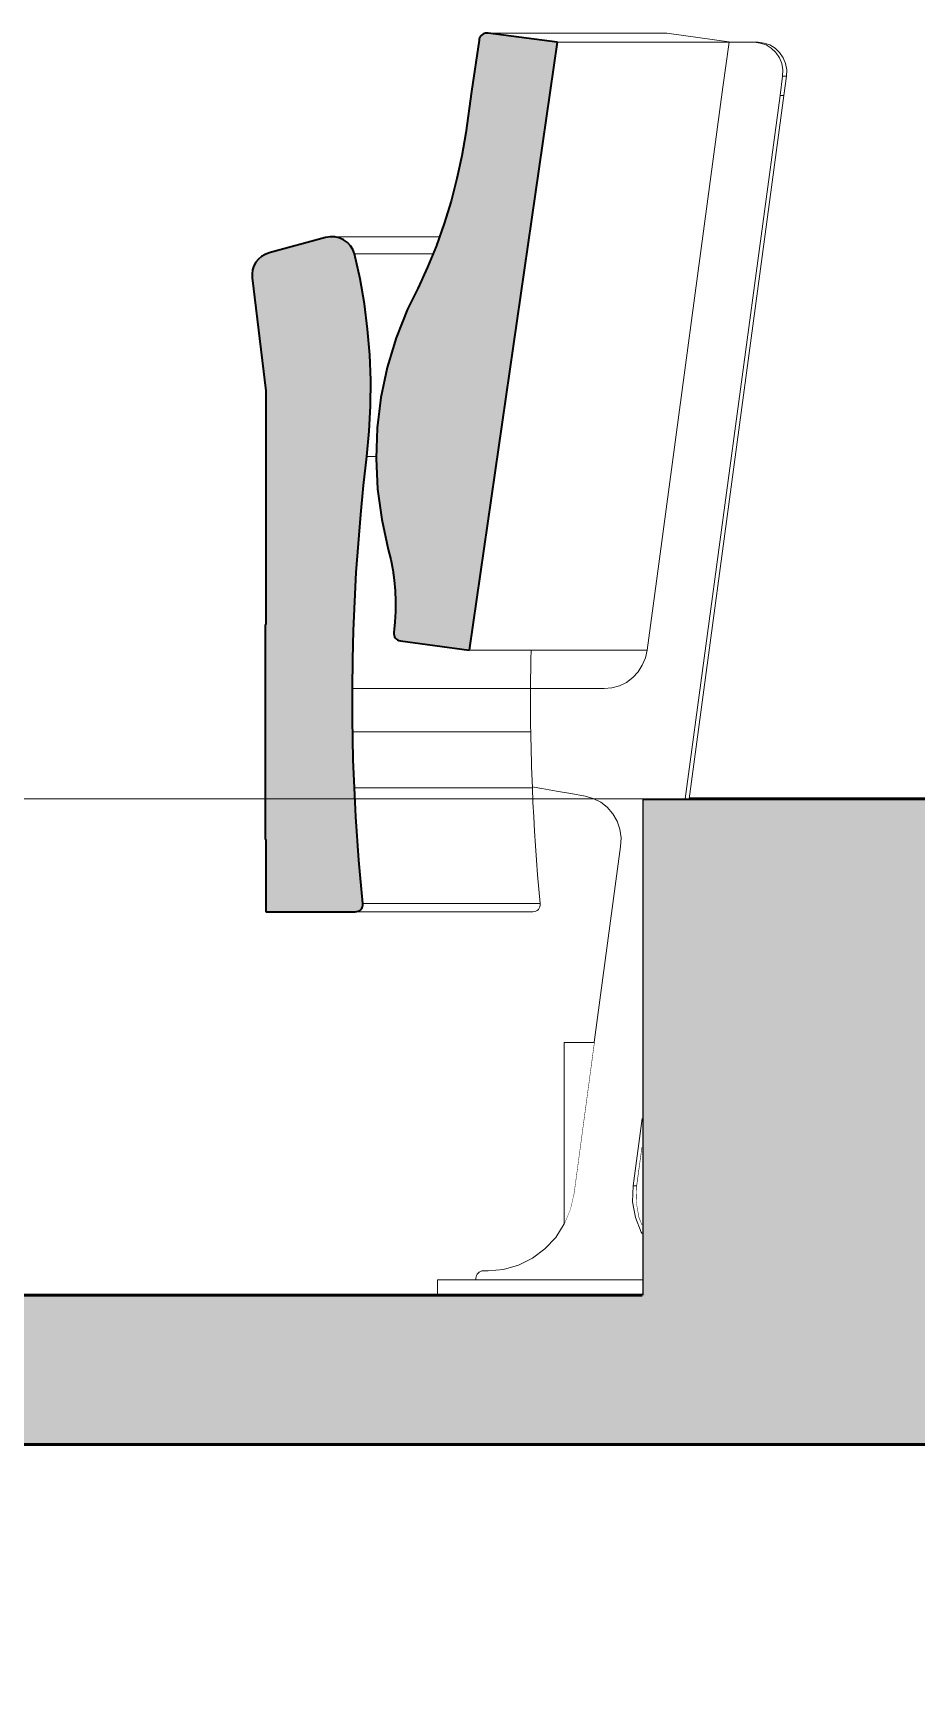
# Model space of a CAD drawing. Header units: millimetres. Extents: x -46169 to 247764, y -86316 to 18123.
# Drawn here: x 239576 to 240168, y -79568 to -78464 of the extents above; entities that cross this region are included whole.
import ezdxf

# ---------------------------------------------------------------- set-up
doc = ezdxf.new("R2010")
doc.units = ezdxf.units.MM
doc.header["$MEASUREMENT"] = 0
doc.linetypes.add('Wipeout_Contour', pattern=[1000, 0, -1000])
for name, color, linetype, lineweight in [('0_Pen_No__85', 8, 'Continuous', 20), ('New_A-20-M_Floor_Slab_Pen_No__89', 8, 'Continuous', 20), ('New_A-35-M_FFE_Fixed_Pen_No__1', 7, 'Continuous', 13)]:
    doc.layers.add(name, color=color, linetype=linetype, lineweight=lineweight)
for name, color, linetype in [('New_A-20-M_Floor_Slab', 7, 'Continuous'), ('New_A-20-M_Roof', 7, 'Continuous'), ('New_A-25-M_Wall_Int', 7, 'Continuous'), ('New_A-35-M_FFE_Fixed', 7, 'Continuous')]:
    doc.layers.add(name, color=color, linetype=linetype)
for name, color, linetype, lineweight, true_color in [('New_A-20-M_Floor_Slab_Pen_No__107', 7, 'Continuous', 15, 0xa6a6a6), ('New_A-20-M_Floor_Slab_Pen_No__27', 7, 'Continuous', 50, 0x2a2a2a), ('New_A-20-M_Floor_Slab_Pen_No__29', 7, 'Continuous', 50, 0x2a2a2a), ('New_A-20-M_Floor_Slab_Pen_No__81', 7, 'Continuous', 20, 0x6a6a6a), ('New_A-35-M_FFE_Fixed_Pen_No__104', 7, 'Continuous', 15, 0xa6a6a6), ('New_A-35-M_FFE_Fixed_Pen_No__44', 7, 'Continuous', 35, 0x444444)]:
    doc.layers.add(name, color=color, linetype=linetype, lineweight=lineweight, true_color=true_color)

# ---------------------------------------------------------------- blocks, each defined once
blk = doc.blocks.new('Section Elem_36_5', base_point=(221877.1, -83027.5))
at = {"color": 254, "linetype": 'Wipeout_Contour', "lineweight": 0, "ltscale": 3031143.623180856}
blk.add_wipeout([(239909.4, -78884.2), (239909.2, -78903.7), (239958.7, -78903.7), (239963.8, -78903.2), (239968.8, -78901.8), (239973.5, -78899.5), (239977.7, -78896.3), (239981.3, -78892.5), (239984.1, -78888), (239986.2, -78883.1), (239987.4, -78877.9), (239909.6, -78877.9)], dxfattribs=at).dxf.layer = 'New_A-25-M_Wall_Int'
blk = doc.blocks.new('Section Elem_80_5', base_point=(221877.1, -83027.5))
at = {"layer": 'New_A-20-M_Floor_Slab_Pen_No__27', "linetype": 'Continuous'}
for p, q in [((239984.1, -78977.5), (239984.1, -79310)), ((240191.1, -78977.5), (239984.1, -78977.5))]:
    blk.add_line(p, q, dxfattribs=at)
at = {"color": 254, "linetype": 'Wipeout_Contour', "lineweight": 0, "ltscale": 1011764.657134837}
blk.add_wipeout([(240190.9, -79277.5), (240190.9, -79310), (240191.1, -79310), (240191.1, -79277.5)], dxfattribs=at).dxf.layer = 'New_A-20-M_Floor_Slab'
at = {"layer": 'New_A-20-M_Floor_Slab_Pen_No__107', "linetype": 'Continuous', "lineweight": 0, "true_color": 0xd2d2d2}
blk.add_hatch(color=254, dxfattribs=at).paths.add_polyline_path([(240191.1, -78977.5), (239984.1, -78977.5), (239984.1, -79310), (240190.9, -79310), (240190.9, -79277.5), (240191.1, -79277.5)])
at = {"layer": 'New_A-20-M_Floor_Slab_Pen_No__27', "linetype": 'Continuous'}
for p, q in [((240190.9, -79277.5), (240190.9, -79310)), ((240191.1, -79277.5), (240190.9, -79277.5))]:
    blk.add_line(p, q, dxfattribs=at)
at = {"layer": 'New_A-20-M_Floor_Slab_Pen_No__27', "linetype": 'Continuous', "flags": 128}
blk.add_lwpolyline([(240191.1, -78977.5), (240191.1, -79002.5), (240191.1, -79277.5)], dxfattribs=at)
blk = doc.blocks.new('Section Elem_81_5', base_point=(221877.1, -83027.5))
at = {"color": 254, "linetype": 'Wipeout_Contour', "lineweight": 0, "ltscale": 997328.976935}
blk.add_wipeout([(240784, -79427.5), (230618.3, -82957.6), (230624.5, -82975.3), (240841.3, -79427.5)], dxfattribs=at).dxf.layer = 'New_A-20-M_Roof'
blk = doc.blocks.new('Section Elem_88_5', base_point=(221877.1, -83027.5))
at = {"layer": 'New_A-35-M_FFE_Fixed_Pen_No__104', "linetype": 'Continuous'}
blk.add_hatch(color=256, dxfattribs=at).paths.add_polyline_path([(239731.4, -78860.7), (239731.4, -79004.7), (239736.6, -79004.7), (239736.6, -78860.7)])
at = {"layer": 'New_A-35-M_FFE_Fixed_Pen_No__44', "linetype": 'Continuous'}
for p, q in [((239731.4, -78860.7), (239731.4, -79004.7)), ((239731.9, -78860.7), (239731.4, -78860.7)), ((239731.9, -79004.7), (239731.4, -79004.7)), ((239731.9, -79004.7), (239731.9, -79053.2))]:
    blk.add_line(p, q, dxfattribs=at)
at = {"color": 254, "linetype": 'Wipeout_Contour', "lineweight": 0, "ltscale": 1009866.647632057}
blk.add_wipeout([(239880.9, -78464.5), (239927.1, -78470.7), (240043.6, -78470.7), (240000.5, -78464.5)], dxfattribs=at).dxf.layer = 'New_A-35-M_FFE_Fixed'
at = {"color": 254, "linetype": 'Wipeout_Contour', "lineweight": 0, "ltscale": 1010248.721546951}
blk.add_wipeout([(240065.8, -78471.2), (240061.7, -78470.7), (240059.1, -78470.7), (240063.2, -78471.2)], dxfattribs=at).dxf.layer = 'New_A-35-M_FFE_Fixed'
at = {"color": 254, "linetype": 'Wipeout_Contour', "lineweight": 0, "ltscale": 1010346.381129717}
blk.add_wipeout([(240079.1, -78506.4), (240080.8, -78493.5), (240078.2, -78493.5), (240076.5, -78506.4)], dxfattribs=at).dxf.layer = 'New_A-35-M_FFE_Fixed'
at = {"color": 254, "linetype": 'Wipeout_Contour', "lineweight": 0, "ltscale": 1261898.686451453}
blk.add_wipeout([(239791.2, -78612.5), (239795, -78629.2), (239836.7, -78629.2), (239840.3, -78621.4), (239843.9, -78612.5)], dxfattribs=at).dxf.layer = 'New_A-35-M_FFE_Fixed'
at = {"color": 254, "linetype": 'Wipeout_Contour', "lineweight": 0, "ltscale": 1261944.525556036}
blk.add_wipeout([(239801.6, -78680), (239802.2, -78697.1), (239811.4, -78697.1), (239813.2, -78688.5), (239815.7, -78680)], dxfattribs=at).dxf.layer = 'New_A-35-M_FFE_Fixed'
at = {"color": 254, "linetype": 'Wipeout_Contour', "lineweight": 0, "ltscale": 1262022.006710183}
blk.add_wipeout([(239797.4, -78767.7), (239806.6, -78767.7), (239805.8, -78749.5), (239805.8, -78748.3), (239799.6, -78748.3)], dxfattribs=at).dxf.layer = 'New_A-35-M_FFE_Fixed'
at = {"color": 254, "linetype": 'Wipeout_Contour', "lineweight": 0, "ltscale": 1767002.039103694}
blk.add_wipeout([(239792.5, -78825.9), (239817.1, -78825.9), (239816.9, -78824.1), (239815.6, -78817.2), (239813.9, -78810.4), (239813.1, -78806.4), (239793.9, -78806.4)], dxfattribs=at).dxf.layer = 'New_A-35-M_FFE_Fixed'
at = {"color": 254, "linetype": 'Wipeout_Contour', "lineweight": 0, "ltscale": 1010004.174929654}
blk.add_wipeout([(239789.9, -78921.8), (239790, -78925.5), (239909.3, -78925.5), (239909.3, -78921.8)], dxfattribs=at).dxf.layer = 'New_A-35-M_FFE_Fixed'
at = {"color": 254, "linetype": 'Wipeout_Contour', "lineweight": 0, "ltscale": 1010019.028587934}
blk.add_wipeout([(239790.1, -78932.7), (239790.1, -78937.4), (239909.5, -78937.4), (239909.4, -78932.7)], dxfattribs=at).dxf.layer = 'New_A-35-M_FFE_Fixed'
at = {"color": 254, "linetype": 'Wipeout_Contour', "lineweight": 0, "ltscale": 1010073.869511322}
blk.add_wipeout([(239910.5, -78970.1), (239791.2, -78970.1), (239791.7, -78979.8), (239910.9, -78979.8)], dxfattribs=at).dxf.layer = 'New_A-35-M_FFE_Fixed'
at = {"color": 254, "linetype": 'Wipeout_Contour', "lineweight": 0, "ltscale": 1010177.104044936}
blk.add_wipeout([(239914.9, -79038), (239795.9, -79038), (239796.9, -79047.7), (239915.8, -79047.7)], dxfattribs=at).dxf.layer = 'New_A-35-M_FFE_Fixed'
at = {"color": 254, "linetype": 'Wipeout_Contour', "lineweight": 0, "ltscale": 1010875.408275239}
blk.add_wipeout([(239978, -79236.8), (239980.6, -79236.8), (239984.1, -79210.8), (239984.1, -79191.6)], dxfattribs=at).dxf.layer = 'New_A-35-M_FFE_Fixed'
at = {"color": 254, "linetype": 'Wipeout_Contour', "lineweight": 0, "ltscale": 758208.609779}
blk.add_wipeout([(239983.5, -79267.8), (239984.1, -79268.7), (239984.1, -79267.8)], dxfattribs=at).dxf.layer = 'New_A-35-M_FFE_Fixed'
at = {"color": 254, "linetype": 'Wipeout_Contour', "lineweight": 0, "ltscale": 1010731.98308497}
blk.add_wipeout([(239984.1, -79299.7), (239847, -79299.7), (239847, -79309.7), (239984.1, -79309.7)], dxfattribs=at).dxf.layer = 'New_A-35-M_FFE_Fixed'
at = {"layer": 'New_A-35-M_FFE_Fixed_Pen_No__1', "linetype": 'Continuous'}
for p, q in [((239999.5, -78464.5), (239879.9, -78464.5)), ((240000.5, -78464.5), (239880.9, -78464.5)), ((240000.5, -78464.5), (239999.5, -78464.5)), ((239847, -79309.7), (239847, -79299.7)), ((239984.1, -79309.7), (239847, -79309.7))]:
    blk.add_line(p, q, dxfattribs=at)
at = {"color": 254, "linetype": 'Wipeout_Contour', "lineweight": 0, "ltscale": 1010339.289354251}
blk.add_wipeout([(240080.8, -78493.5), (240080.9, -78489.2), (240078.3, -78489.2), (240078.2, -78493.5)], dxfattribs=at).dxf.layer = 'New_A-35-M_FFE_Fixed'
at = {"color": 254, "linetype": 'Wipeout_Contour', "lineweight": 0, "ltscale": 1009492.340806177}
blk.add_wipeout([(239790.2, -78609.6), (239791.2, -78612.5), (239843.9, -78612.5), (239845.1, -78609.6)], dxfattribs=at).dxf.layer = 'New_A-35-M_FFE_Fixed'
at = {"color": 254, "linetype": 'Wipeout_Contour', "lineweight": 0, "ltscale": 1261930.021475787}
blk.add_wipeout([(239800.1, -78663), (239801.6, -78680), (239815.7, -78680), (239819.1, -78668.8), (239821.4, -78663)], dxfattribs=at).dxf.layer = 'New_A-35-M_FFE_Fixed'
at = {"color": 254, "linetype": 'Wipeout_Contour', "lineweight": 0, "ltscale": 1261961.776574621}
blk.add_wipeout([(239802.1, -78714.2), (239808.3, -78714.2), (239809, -78708.6), (239811.4, -78697.1), (239802.2, -78697.1)], dxfattribs=at).dxf.layer = 'New_A-35-M_FFE_Fixed'
at = {"color": 254, "linetype": 'Wipeout_Contour', "lineweight": 0, "ltscale": 1262088.95078753}
blk.add_wipeout([(239795.5, -78787), (239793.9, -78806.4), (239813.1, -78806.4), (239809.5, -78790.3), (239809, -78787)], dxfattribs=at).dxf.layer = 'New_A-35-M_FFE_Fixed'
at = {"color": 254, "linetype": 'Wipeout_Contour', "lineweight": 0, "ltscale": 1767057.157639204}
blk.add_wipeout([(239791.4, -78845.3), (239818.8, -78845.3), (239818.8, -78845.1), (239818.5, -78838.1), (239817.9, -78831.1), (239817.1, -78825.9), (239792.5, -78825.9)], dxfattribs=at).dxf.layer = 'New_A-35-M_FFE_Fixed'
at = {"color": 254, "linetype": 'Wipeout_Contour', "lineweight": 0, "ltscale": 1009999.527566033}
blk.add_wipeout([(239789.9, -78918.2), (239789.9, -78921.8), (239909.3, -78921.8), (239909.2, -78918.2)], dxfattribs=at).dxf.layer = 'New_A-35-M_FFE_Fixed'
at = {"color": 254, "linetype": 'Wipeout_Contour', "lineweight": 0, "ltscale": 1010063.646797079}
blk.add_wipeout([(239791, -78965.5), (239791.2, -78970.1), (239910.5, -78970.1), (239910.3, -78965.5)], dxfattribs=at).dxf.layer = 'New_A-35-M_FFE_Fixed'
at = {"color": 254, "linetype": 'Wipeout_Contour', "lineweight": 0, "ltscale": 1010161.603750385}
blk.add_wipeout([(239795, -79028.4), (239795.9, -79038), (239914.9, -79038), (239914, -79028.4)], dxfattribs=at).dxf.layer = 'New_A-35-M_FFE_Fixed'
at = {"color": 254, "linetype": 'Wipeout_Contour', "lineweight": 0, "ltscale": 1010181.434924871}
blk.add_wipeout([(239794.8, -79052.3), (239793.8, -79052.8), (239912.9, -79052.8), (239913.8, -79052.3)], dxfattribs=at).dxf.layer = 'New_A-35-M_FFE_Fixed'
at = {"color": 254, "linetype": 'Wipeout_Contour', "lineweight": 0, "ltscale": 1263667.157163379}
blk.add_wipeout([(239979.5, -79258), (239983.5, -79267.8), (239984.1, -79267.8), (239984.1, -79262.9), (239982.1, -79258)], dxfattribs=at).dxf.layer = 'New_A-35-M_FFE_Fixed'
at = {"color": 254, "linetype": 'Wipeout_Contour', "lineweight": 0, "ltscale": 1010332.86544222}
blk.add_wipeout([(240080.9, -78489.2), (240080.2, -78485), (240077.6, -78485), (240078.3, -78489.2)], dxfattribs=at).dxf.layer = 'New_A-35-M_FFE_Fixed'
at = {"color": 254, "linetype": 'Wipeout_Contour', "lineweight": 0, "ltscale": 1009478.240380438}
blk.add_wipeout([(239847.6, -78603), (239784, -78603), (239786.5, -78604.8), (239846.9, -78604.8)], dxfattribs=at).dxf.layer = 'New_A-35-M_FFE_Fixed'
at = {"color": 254, "linetype": 'Wipeout_Contour', "lineweight": 0, "ltscale": 1261918.541487178}
blk.add_wipeout([(239828.5, -78646), (239797.9, -78646), (239800.1, -78663), (239821.4, -78663), (239826.7, -78649.6)], dxfattribs=at).dxf.layer = 'New_A-35-M_FFE_Fixed'
at = {"color": 254, "linetype": 'Wipeout_Contour', "lineweight": 0, "ltscale": 1261981.292484661}
blk.add_wipeout([(239802.1, -78714.2), (239801.2, -78731.3), (239806.4, -78731.3), (239806.5, -78729), (239808.3, -78714.2)], dxfattribs=at).dxf.layer = 'New_A-35-M_FFE_Fixed'
at = {"color": 254, "linetype": 'Wipeout_Contour', "lineweight": 0, "ltscale": 1262052.958046358}
blk.add_wipeout([(239797.4, -78767.7), (239795.5, -78787), (239809, -78787), (239806.8, -78770), (239806.6, -78767.7)], dxfattribs=at).dxf.layer = 'New_A-35-M_FFE_Fixed'
at = {"color": 254, "linetype": 'Wipeout_Contour', "lineweight": 0, "ltscale": 1514647.319857174}
blk.add_wipeout([(239791.4, -78845.3), (239790.6, -78864.8), (239817.8, -78864.8), (239818.4, -78859.1), (239818.8, -78852.1), (239818.8, -78845.3)], dxfattribs=at).dxf.layer = 'New_A-35-M_FFE_Fixed'
at = {"color": 254, "linetype": 'Wipeout_Contour', "lineweight": 0, "ltscale": 1009990.340243848}
blk.add_wipeout([(239909.2, -78911), (239789.9, -78911), (239789.9, -78914.6), (239909.2, -78914.6)], dxfattribs=at).dxf.layer = 'New_A-35-M_FFE_Fixed'
at = {"color": 254, "linetype": 'Wipeout_Contour', "lineweight": 0, "ltscale": 1010008.858050026}
blk.add_wipeout([(239790, -78925.5), (239790, -78929.1), (239909.3, -78929.1), (239909.3, -78925.5)], dxfattribs=at).dxf.layer = 'New_A-35-M_FFE_Fixed'
at = {"color": 254, "linetype": 'Wipeout_Contour', "lineweight": 0, "ltscale": 1010057.095473697}
blk.add_wipeout([(239910.1, -78960.8), (239790.8, -78960.8), (239791, -78965.5), (239910.3, -78965.5)], dxfattribs=at).dxf.layer = 'New_A-35-M_FFE_Fixed'
at = {"color": 254, "linetype": 'Wipeout_Contour', "lineweight": 0, "ltscale": 1010146.353069232}
blk.add_wipeout([(239794.2, -79018.7), (239795, -79028.4), (239914, -79028.4), (239913.3, -79018.7)], dxfattribs=at).dxf.layer = 'New_A-35-M_FFE_Fixed'
at = {"color": 254, "linetype": 'Wipeout_Contour', "lineweight": 0, "ltscale": 1010178.361310015}
blk.add_wipeout([(239792.8, -79053.1), (239911.9, -79053.1), (239912.9, -79052.8), (239793.8, -79052.8)], dxfattribs=at).dxf.layer = 'New_A-35-M_FFE_Fixed'
at = {"color": 254, "linetype": 'Wipeout_Contour', "lineweight": 0, "ltscale": 1010323.377795694}
blk.add_wipeout([(240080.2, -78485), (240078.6, -78481.1), (240076, -78481.1), (240077.6, -78485)], dxfattribs=at).dxf.layer = 'New_A-35-M_FFE_Fixed'
at = {"color": 254, "linetype": 'Wipeout_Contour', "lineweight": 0, "ltscale": 1009472.277447233}
blk.add_wipeout([(239781.1, -78601.8), (239784, -78603), (239847.6, -78603), (239848, -78601.8)], dxfattribs=at).dxf.layer = 'New_A-35-M_FFE_Fixed'
at = {"color": 254, "linetype": 'Wipeout_Contour', "lineweight": 0, "ltscale": 1261909.58337502}
blk.add_wipeout([(239836.7, -78629.2), (239795, -78629.2), (239797.9, -78646), (239828.5, -78646), (239833.8, -78635.6)], dxfattribs=at).dxf.layer = 'New_A-35-M_FFE_Fixed'
at = {"color": 254, "linetype": 'Wipeout_Contour', "lineweight": 0, "ltscale": 1009598.282907495}
blk.add_wipeout([(239801.2, -78731.3), (239799.6, -78748.3), (239805.8, -78748.3), (239806.4, -78731.3)], dxfattribs=at).dxf.layer = 'New_A-35-M_FFE_Fixed'
at = {"color": 254, "linetype": 'Wipeout_Contour', "lineweight": 0, "ltscale": 3787003.390627131}
blk.add_wipeout([(239790.6, -78864.8), (239790.1, -78884.2), (239909.4, -78884.2), (239909.6, -78877.9), (239868.2, -78877.9), (239822.1, -78871.7), (239821.1, -78871.4), (239820.2, -78871), (239819.4, -78870.5), (239818.7, -78869.8), (239818.2, -78868.9), (239817.8, -78868), (239817.6, -78867.1), (239817.7, -78866.1), (239817.8, -78864.8)], dxfattribs=at).dxf.layer = 'New_A-35-M_FFE_Fixed'
at = {"color": 254, "linetype": 'Wipeout_Contour', "lineweight": 0, "ltscale": 1010013.576899732}
blk.add_wipeout([(239790, -78929.1), (239790.1, -78932.7), (239909.4, -78932.7), (239909.3, -78929.1)], dxfattribs=at).dxf.layer = 'New_A-35-M_FFE_Fixed'
at = {"color": 254, "linetype": 'Wipeout_Contour', "lineweight": 0, "ltscale": 1010050.603127088}
blk.add_wipeout([(239790.7, -78956.1), (239790.8, -78960.8), (239910.1, -78960.8), (239909.9, -78956.1)], dxfattribs=at).dxf.layer = 'New_A-35-M_FFE_Fixed'
at = {"color": 254, "linetype": 'Wipeout_Contour', "lineweight": 0, "ltscale": 1010131.352741357}
blk.add_wipeout([(239912.6, -79009), (239793.5, -79009), (239794.2, -79018.7), (239913.3, -79018.7)], dxfattribs=at).dxf.layer = 'New_A-35-M_FFE_Fixed'
at = {"color": 254, "linetype": 'Wipeout_Contour', "lineweight": 0, "ltscale": 1010174.778268017}
blk.add_wipeout([(239792.8, -79053.1), (239791.7, -79053.2), (239910.9, -79053.2), (239911.9, -79053.1)], dxfattribs=at).dxf.layer = 'New_A-35-M_FFE_Fixed'
at = {"layer": 'New_A-35-M_FFE_Fixed_Pen_No__1', "linetype": 'Continuous'}
blk.add_line((239799.6, -78748.3), (239805.8, -78748.3), dxfattribs=at)
at = {"color": 254, "linetype": 'Wipeout_Contour', "lineweight": 0, "ltscale": 1515313.873034727}
blk.add_wipeout([(239927.1, -78470.7), (239868.2, -78877.9), (239987.4, -78877.9), (239994.5, -78824.7), (239994.5, -78824.7), (240042.3, -78470.7)], dxfattribs=at).dxf.layer = 'New_A-35-M_FFE_Fixed'
at = {"color": 254, "linetype": 'Wipeout_Contour', "lineweight": 0, "ltscale": 1010311.257914544}
blk.add_wipeout([(240078.6, -78481.1), (240076.2, -78477.6), (240073.6, -78477.6), (240076, -78481.1)], dxfattribs=at).dxf.layer = 'New_A-35-M_FFE_Fixed'
at = {"color": 254, "linetype": 'Wipeout_Contour', "lineweight": 0, "ltscale": 1009460.060075188}
blk.add_wipeout([(239848.3, -78601), (239775, -78601), (239778.1, -78601.1), (239848.2, -78601.1)], dxfattribs=at).dxf.layer = 'New_A-35-M_FFE_Fixed'
at = {"color": 254, "linetype": 'Wipeout_Contour', "lineweight": 0, "ltscale": 1009488.542225312}
blk.add_wipeout([(239846.1, -78607), (239788.6, -78607), (239790.2, -78609.6), (239845.1, -78609.6)], dxfattribs=at).dxf.layer = 'New_A-35-M_FFE_Fixed'
at = {"color": 254, "linetype": 'Wipeout_Contour', "lineweight": 0, "ltscale": 1009967.312428861}
blk.add_wipeout([(239789.9, -78903.7), (239909.2, -78903.7), (239909.4, -78884.2), (239790.1, -78884.2)], dxfattribs=at).dxf.layer = 'New_A-35-M_FFE_Fixed'
at = {"color": 254, "linetype": 'Wipeout_Contour', "lineweight": 0, "ltscale": 1010044.169829836}
blk.add_wipeout([(239790.5, -78951.4), (239790.7, -78956.1), (239909.9, -78956.1), (239909.8, -78951.4)], dxfattribs=at).dxf.layer = 'New_A-35-M_FFE_Fixed'
at = {"color": 254, "linetype": 'Wipeout_Contour', "lineweight": 0, "ltscale": 1010116.603509169}
blk.add_wipeout([(239912, -78999.3), (239792.8, -78999.3), (239793.5, -79009), (239912.6, -79009)], dxfattribs=at).dxf.layer = 'New_A-35-M_FFE_Fixed'
at = {"color": 254, "linetype": 'Wipeout_Contour', "lineweight": 0, "ltscale": 1010186.412958639}
blk.add_wipeout([(239796.9, -79048.8), (239796.7, -79049.8), (239915.5, -79049.8), (239915.7, -79048.8)], dxfattribs=at).dxf.layer = 'New_A-35-M_FFE_Fixed'
at = {"color": 254, "linetype": 'Wipeout_Contour', "lineweight": 0, "ltscale": 1010297.057028999}
blk.add_wipeout([(240076.2, -78477.6), (240073.2, -78474.7), (240070.6, -78474.7), (240073.6, -78477.6)], dxfattribs=at).dxf.layer = 'New_A-35-M_FFE_Fixed'
at = {"color": 254, "linetype": 'Wipeout_Contour', "lineweight": 0, "ltscale": 1010524.041227188}
blk.add_wipeout([(240076.5, -78506.4), (240012.9, -78977.5), (240015.5, -78977.5), (240079.1, -78506.4)], dxfattribs=at).dxf.layer = 'New_A-35-M_FFE_Fixed'
at = {"color": 254, "linetype": 'Wipeout_Contour', "lineweight": 0, "ltscale": 1261882.393291884}
blk.add_wipeout([(239846.9, -78604.8), (239786.5, -78604.8), (239788.6, -78607), (239846.1, -78607), (239846.2, -78606.8)], dxfattribs=at).dxf.layer = 'New_A-35-M_FFE_Fixed'
at = {"color": 254, "linetype": 'Wipeout_Contour', "lineweight": 0, "ltscale": 1009981.296319545}
blk.add_wipeout([(239789.9, -78903.7), (239789.9, -78907.3), (239909.2, -78907.3), (239909.2, -78903.7)], dxfattribs=at).dxf.layer = 'New_A-35-M_FFE_Fixed'
at = {"color": 254, "linetype": 'Wipeout_Contour', "lineweight": 0, "ltscale": 1010037.795654935}
blk.add_wipeout([(239790.4, -78946.8), (239790.5, -78951.4), (239909.8, -78951.4), (239909.7, -78946.8)], dxfattribs=at).dxf.layer = 'New_A-35-M_FFE_Fixed'
at = {"color": 254, "linetype": 'Wipeout_Contour', "lineweight": 0, "ltscale": 1010102.10609076}
blk.add_wipeout([(239792.2, -78989.6), (239792.8, -78999.3), (239912, -78999.3), (239911.4, -78989.6)], dxfattribs=at).dxf.layer = 'New_A-35-M_FFE_Fixed'
at = {"color": 254, "linetype": 'Wipeout_Contour', "lineweight": 0, "ltscale": 1010186.4099914}
blk.add_wipeout([(239796.7, -79049.8), (239796.2, -79050.7), (239915.1, -79050.7), (239915.5, -79049.8)], dxfattribs=at).dxf.layer = 'New_A-35-M_FFE_Fixed'
at = {"layer": 'New_A-35-M_FFE_Fixed_Pen_No__1', "linetype": 'Continuous'}
blk.add_line((239791.2, -78612.5), (239843.9, -78612.5), dxfattribs=at)
at = {"color": 254, "linetype": 'Wipeout_Contour', "lineweight": 0, "ltscale": 1010281.421041063}
blk.add_wipeout([(240073.2, -78474.7), (240069.7, -78472.5), (240067.1, -78472.5), (240070.6, -78474.7)], dxfattribs=at).dxf.layer = 'New_A-35-M_FFE_Fixed'
at = {"color": 254, "linetype": 'Wipeout_Contour', "lineweight": 0, "ltscale": 1009466.13469522}
blk.add_wipeout([(239848.2, -78601.1), (239778.1, -78601.1), (239781.1, -78601.8), (239848, -78601.8)], dxfattribs=at).dxf.layer = 'New_A-35-M_FFE_Fixed'
at = {"color": 254, "linetype": 'Wipeout_Contour', "lineweight": 0, "ltscale": 1009985.80034352}
blk.add_wipeout([(239789.9, -78911), (239909.2, -78911), (239909.2, -78907.3), (239789.9, -78907.3)], dxfattribs=at).dxf.layer = 'New_A-35-M_FFE_Fixed'
at = {"color": 254, "linetype": 'Wipeout_Contour', "lineweight": 0, "ltscale": 1010031.480676442}
blk.add_wipeout([(239909.6, -78942.1), (239790.2, -78942.1), (239790.4, -78946.8), (239909.7, -78946.8)], dxfattribs=at).dxf.layer = 'New_A-35-M_FFE_Fixed'
at = {"color": 254, "linetype": 'Wipeout_Contour', "lineweight": 0, "ltscale": 1010087.86120537}
blk.add_wipeout([(239910.9, -78979.8), (239791.7, -78979.8), (239792.2, -78989.6), (239911.4, -78989.6)], dxfattribs=at).dxf.layer = 'New_A-35-M_FFE_Fixed'
at = {"color": 254, "linetype": 'Wipeout_Contour', "lineweight": 0, "ltscale": 1010183.865793933}
blk.add_wipeout([(239794.8, -79052.3), (239913.8, -79052.3), (239914.5, -79051.6), (239795.6, -79051.6)], dxfattribs=at).dxf.layer = 'New_A-35-M_FFE_Fixed'
at = {"layer": 'New_A-35-M_FFE_Fixed_Pen_No__1', "linetype": 'Continuous'}
blk.add_line((239775, -78601), (239848.3, -78601), dxfattribs=at)
at = {"color": 254, "linetype": 'Wipeout_Contour', "lineweight": 0, "ltscale": 1010265.061157356}
blk.add_wipeout([(240069.7, -78472.5), (240065.8, -78471.2), (240063.2, -78471.2), (240067.1, -78472.5)], dxfattribs=at).dxf.layer = 'New_A-35-M_FFE_Fixed'
at = {"color": 254, "linetype": 'Wipeout_Contour', "lineweight": 0, "ltscale": 1009994.91599362}
blk.add_wipeout([(239909.2, -78914.6), (239789.9, -78914.6), (239789.9, -78918.2), (239909.2, -78918.2)], dxfattribs=at).dxf.layer = 'New_A-35-M_FFE_Fixed'
at = {"color": 254, "linetype": 'Wipeout_Contour', "lineweight": 0, "ltscale": 1010025.224964895}
blk.add_wipeout([(239790.1, -78937.4), (239790.2, -78942.1), (239909.6, -78942.1), (239909.5, -78937.4)], dxfattribs=at).dxf.layer = 'New_A-35-M_FFE_Fixed'
at = {"color": 254, "linetype": 'Wipeout_Contour', "lineweight": 0, "ltscale": 1010185.548479524}
blk.add_wipeout([(239796.2, -79050.7), (239795.6, -79051.6), (239914.5, -79051.6), (239915.1, -79050.7)], dxfattribs=at).dxf.layer = 'New_A-35-M_FFE_Fixed'
at = {"color": 254, "linetype": 'Wipeout_Contour', "lineweight": 0, "ltscale": 1010185.557253525}
blk.add_wipeout([(239796.9, -79048.8), (239915.7, -79048.8), (239915.8, -79047.7), (239796.9, -79047.7)], dxfattribs=at).dxf.layer = 'New_A-35-M_FFE_Fixed'
at = {"layer": 'New_A-35-M_FFE_Fixed_Pen_No__104', "linetype": 'Continuous'}
blk.add_hatch(color=256, dxfattribs=at).paths.add_polyline_path([(239796.2, -79050.7), (239796.7, -79049.8), (239796.9, -79048.8), (239796.9, -79047.7), (239795.9, -79038), (239795, -79028.4), (239794.2, -79018.7), (239793.5, -79009), (239792.8, -78999.3), (239792.2, -78989.6), (239791.7, -78979.8), (239791.2, -78970.1), (239791, -78965.5), (239790.8, -78960.8), (239790.7, -78956.1), (239790.5, -78951.4), (239790.4, -78946.8), (239790.2, -78942.1), (239790.1, -78937.4), (239790.1, -78932.7), (239790, -78929.1), (239790, -78925.5), (239789.9, -78921.8), (239789.9, -78918.2), (239789.9, -78914.6), (239789.9, -78911), (239789.9, -78907.3), (239789.9, -78903.7), (239790.1, -78884.2), (239790.6, -78864.8), (239791.4, -78845.3), (239792.5, -78825.9), (239793.9, -78806.4), (239795.5, -78787), (239797.4, -78767.7), (239799.6, -78748.3), (239801.2, -78731.3), (239802.1, -78714.2), (239802.2, -78697.1), (239801.6, -78680), (239800.1, -78663), (239797.9, -78646), (239795, -78629.2), (239791.2, -78612.5), (239790.2, -78609.6), (239788.6, -78607), (239786.5, -78604.8), (239784, -78603), (239781.1, -78601.8), (239778.1, -78601.1), (239775, -78601), (239771.9, -78601.5), (239734, -78611.8), (239731.4, -78612.8), (239729, -78614.2), (239726.9, -78616), (239725.2, -78618.1), (239723.9, -78620.5), (239723, -78623.1), (239722.7, -78625.8), (239722.8, -78628.5), (239731.9, -78704.3), (239731.9, -78860.7), (239736.6, -78860.7), (239736.6, -79004.7), (239731.9, -79004.7), (239731.9, -79053.2), (239738.1, -79053.2), (239750.5, -79053.2), (239791.7, -79053.2), (239792.8, -79053.1), (239793.8, -79052.8), (239794.8, -79052.3), (239795.6, -79051.6)])
at = {"layer": 'New_A-35-M_FFE_Fixed_Pen_No__44', "linetype": 'Continuous', "flags": 128}
blk.add_lwpolyline([(239731.9, -79053.2), (239738.1, -79053.2), (239750.5, -79053.2), (239791.7, -79053.2), (239792.8, -79053.1), (239793.8, -79052.8), (239794.8, -79052.3), (239795.6, -79051.6), (239796.2, -79050.7), (239796.7, -79049.8), (239796.9, -79048.8), (239796.9, -79047.7), (239795.9, -79038), (239795, -79028.4), (239794.2, -79018.7), (239793.5, -79009), (239792.8, -78999.3), (239792.2, -78989.6), (239791.7, -78979.8), (239791.2, -78970.1), (239791, -78965.5), (239790.8, -78960.8), (239790.7, -78956.1), (239790.5, -78951.4), (239790.4, -78946.8), (239790.2, -78942.1), (239790.1, -78937.4), (239790.1, -78932.7), (239790, -78929.1), (239790, -78925.5), (239789.9, -78921.8), (239789.9, -78918.2), (239789.9, -78914.6), (239789.9, -78911), (239789.9, -78907.3), (239789.9, -78903.7), (239790.1, -78884.2), (239790.6, -78864.8), (239791.4, -78845.3), (239792.5, -78825.9), (239793.9, -78806.4), (239795.5, -78787), (239797.4, -78767.7), (239799.6, -78748.3), (239801.2, -78731.3), (239802.1, -78714.2), (239802.2, -78697.1), (239801.6, -78680), (239800.1, -78663), (239797.9, -78646), (239795, -78629.2), (239791.2, -78612.5), (239790.2, -78609.6), (239788.6, -78607), (239786.5, -78604.8), (239784, -78603), (239781.1, -78601.8), (239778.1, -78601.1), (239775, -78601), (239771.9, -78601.5), (239734, -78611.8), (239731.4, -78612.8), (239729, -78614.2), (239726.9, -78616), (239725.2, -78618.1), (239723.9, -78620.5), (239723, -78623.1), (239722.7, -78625.8), (239722.8, -78628.5), (239731.9, -78704.3), (239731.9, -78860.7)], dxfattribs=at)
at = {"color": 254, "linetype": 'Wipeout_Contour', "lineweight": 0, "ltscale": 19956972.67432648}
blk.add_wipeout([(239872.8, -79297.8), (239872.7, -79298.7), (239872.7, -79299.7), (239910.5, -79299.7), (239984.1, -79299.7), (239984.1, -79268.7), (239983.5, -79267.8), (239979.5, -79258), (239977.6, -79247.5), (239978, -79236.8), (239984.1, -79191.6), (239984.1, -78977.5), (240012.9, -78977.5), (240078.2, -78493.5), (240078.3, -78489.2), (240077.6, -78485), (240076, -78481.1), (240073.6, -78477.6), (240070.6, -78474.7), (240067.1, -78472.5), (240063.2, -78471.2), (240059.1, -78470.7), (240042.3, -78470.7), (239994.5, -78824.7), (239994.5, -78824.7), (239987.4, -78877.9), (239986.2, -78883.1), (239984.1, -78888), (239981.3, -78892.5), (239977.7, -78896.3), (239973.5, -78899.5), (239968.8, -78901.8), (239963.8, -78903.2), (239958.7, -78903.7), (239909.2, -78903.7), (239909.2, -78907.3), (239909.2, -78911), (239909.2, -78914.6), (239909.2, -78918.2), (239909.3, -78921.8), (239909.3, -78925.5), (239909.3, -78929.1), (239909.4, -78932.7), (239909.5, -78937.4), (239909.6, -78942.1), (239909.7, -78946.8), (239909.8, -78951.4), (239909.9, -78956.1), (239910.1, -78960.8), (239910.3, -78965.5), (239910.4, -78969.5), (239916.9, -78970.6), (239926.6, -78972.3), (239936.3, -78974), (239945.9, -78975.7), (239951.3, -78977.2), (239956.3, -78979.8), (239960.7, -78983.2), (239964.4, -78987.6), (239967.2, -78992.5), (239969, -78997.9), (239969.9, -79003.6), (239969.6, -79009.4), (239938.3, -79242), (239935.9, -79252.5), (239931.8, -79262.3), (239926.1, -79271.3), (239918.9, -79279), (239910.5, -79285.3), (239901.2, -79289.9), (239891.2, -79292.8), (239880.9, -79293.7), (239877.6, -79293.7), (239876.6, -79293.8), (239875.7, -79294.1), (239874.9, -79294.6), (239874.2, -79295.2), (239873.6, -79296), (239873.1, -79296.8)], dxfattribs=at).dxf.layer = 'New_A-35-M_FFE_Fixed'
at = {"layer": 'New_A-35-M_FFE_Fixed_Pen_No__104', "linetype": 'Continuous'}
blk.add_hatch(color=256, dxfattribs=at).paths.add_polyline_path([(239875.6, -78466.9), (239875.1, -78467.8), (239874.9, -78468.7), (239874.8, -78469.2), (239869.8, -78503.7), (239869.8, -78503.7), (239865.8, -78531.3), (239863.2, -78546.7), (239859.9, -78562), (239856, -78577.1), (239851.4, -78592.1), (239846.2, -78606.8), (239840.3, -78621.4), (239833.8, -78635.6), (239826.7, -78649.6), (239819.1, -78668.8), (239813.2, -78688.5), (239809, -78708.6), (239806.5, -78729), (239805.8, -78749.5), (239806.8, -78770), (239809.5, -78790.3), (239813.9, -78810.4), (239815.6, -78817.2), (239816.9, -78824.1), (239817.9, -78831.1), (239818.5, -78838.1), (239818.8, -78845.1), (239818.8, -78852.1), (239818.4, -78859.1), (239817.7, -78866.1), (239817.6, -78867.1), (239817.8, -78868), (239818.2, -78868.9), (239818.7, -78869.8), (239819.4, -78870.5), (239820.2, -78871), (239821.1, -78871.4), (239822.1, -78871.7), (239868.2, -78877.9), (239927.1, -78470.7), (239927.1, -78470.7), (239880.9, -78464.5), (239879.9, -78464.5), (239878.9, -78464.6), (239877.9, -78464.9), (239877, -78465.4), (239876.2, -78466.1)])
at = {"layer": 'New_A-35-M_FFE_Fixed_Pen_No__1', "linetype": 'Continuous'}
for p, q in [((240042.3, -78470.7), (239927.1, -78470.7)), ((240042.3, -78470.7), (239927.1, -78470.7)), ((240043.6, -78470.7), (240000.5, -78464.5)), ((240042.3, -78470.7), (240038.2, -78500.8)), ((240042.3, -78470.7), (240059.1, -78470.7)), ((240061.7, -78470.7), (240059.1, -78470.7)), ((240059.1, -78470.7), (240063.2, -78471.2)), ((240065.8, -78471.2), (240061.7, -78470.7)), ((240063.2, -78471.2), (240067.1, -78472.5)), ((240069.7, -78472.5), (240065.8, -78471.2)), ((240067.1, -78472.5), (240070.6, -78474.7)), ((240073.2, -78474.7), (240069.7, -78472.5)), ((240070.6, -78474.7), (240073.6, -78477.6)), ((240076.2, -78477.6), (240073.2, -78474.7)), ((240073.6, -78477.6), (240076, -78481.1)), ((240076, -78481.1), (240077.6, -78485)), ((240078.6, -78481.1), (240076.2, -78477.6)), ((240077.6, -78485), (240078.3, -78489.2)), ((240080.2, -78485), (240078.6, -78481.1)), ((240080.9, -78489.2), (240080.2, -78485)), ((240076.5, -78506.4), (240078.2, -78493.5)), ((240078.3, -78489.2), (240078.2, -78493.5)), ((240078.2, -78493.5), (240080.8, -78493.5)), ((240079.1, -78506.4), (240080.8, -78493.5)), ((240080.8, -78493.5), (240080.9, -78489.2)), ((240038.2, -78500.8), (239993.6, -78831.8)), ((240012.9, -78977.5), (240076.5, -78506.4)), ((240015.5, -78977.5), (240079.1, -78506.4)), ((240079.1, -78506.4), (240076.5, -78506.4)), ((239993.6, -78831.8), (239987.4, -78877.9)), ((239987.4, -78877.9), (239868.2, -78877.9)), ((239909.6, -78877.9), (239909.4, -78884.2)), ((239987.4, -78877.9), (239986.2, -78883.1)), ((239909.4, -78884.2), (239909.2, -78903.7)), ((239981.3, -78892.5), (239977.7, -78896.3)), ((239984.1, -78888), (239981.3, -78892.5)), ((239986.2, -78883.1), (239984.1, -78888)), ((239789.9, -78903.7), (239909.2, -78903.7)), ((239909.2, -78903.7), (239909.2, -78907.3)), ((239958.7, -78903.7), (239909.2, -78903.7)), ((239963.8, -78903.2), (239958.7, -78903.7)), ((239968.8, -78901.8), (239963.8, -78903.2)), ((239973.5, -78899.5), (239968.8, -78901.8)), ((239977.7, -78896.3), (239973.5, -78899.5)), ((239909.2, -78907.3), (239909.2, -78911)), ((239909.2, -78911), (239909.2, -78914.6)), ((239909.2, -78914.6), (239909.2, -78918.2)), ((239909.2, -78918.2), (239909.3, -78921.8)), ((239909.3, -78921.8), (239909.3, -78925.5)), ((239909.3, -78925.5), (239909.3, -78929.1)), ((239790.1, -78932.7), (239909.4, -78932.7)), ((239909.3, -78929.1), (239909.4, -78932.7)), ((239909.4, -78932.7), (239909.5, -78937.4)), ((239909.5, -78937.4), (239909.6, -78942.1)), ((239909.6, -78942.1), (239909.7, -78946.8)), ((239909.7, -78946.8), (239909.8, -78951.4)), ((239909.8, -78951.4), (239909.9, -78956.1)), ((239909.9, -78956.1), (239910.1, -78960.8)), ((239791.2, -78970.1), (239910.5, -78970.1)), ((239910.1, -78960.8), (239910.3, -78965.5)), ((239910.3, -78965.5), (239910.5, -78970.1)), ((239910.4, -78969.5), (239916.9, -78970.6)), ((239910.5, -78970.1), (239910.9, -78979.8)), ((239916.9, -78970.6), (239926.6, -78972.3)), ((239910.9, -78979.8), (239911.4, -78989.6)), ((239926.6, -78972.3), (239936.3, -78974)), ((239936.3, -78974), (239945.9, -78975.7)), ((239945.9, -78975.7), (239951.3, -78977.2)), ((239951.3, -78977.2), (239956.3, -78979.8)), ((239956.3, -78979.8), (239960.7, -78983.2)), ((239911.4, -78989.6), (239912, -78999.3)), ((239960.7, -78983.2), (239964.4, -78987.6)), ((239964.4, -78987.6), (239967.2, -78992.5)), ((239967.2, -78992.5), (239969, -78997.9)), ((239912, -78999.3), (239912.6, -79009)), ((239969, -78997.9), (239969.9, -79003.6)), ((239969.9, -79003.6), (239969.6, -79009.4)), ((239912.6, -79009), (239913.3, -79018.7)), ((239969.6, -79009.4), (239938.3, -79242)), ((239913.3, -79018.7), (239914, -79028.4)), ((239914, -79028.4), (239914.9, -79038)), ((239796.9, -79047.7), (239915.8, -79047.7)), ((239914.9, -79038), (239915.8, -79047.7)), ((239915.8, -79047.7), (239915.7, -79048.8)), ((239791.7, -79053.2), (239910.9, -79053.2)), ((239911.9, -79053.1), (239910.9, -79053.2)), ((239912.9, -79052.8), (239911.9, -79053.1)), ((239913.8, -79052.3), (239912.9, -79052.8)), ((239914.5, -79051.6), (239913.8, -79052.3)), ((239915.1, -79050.7), (239914.5, -79051.6)), ((239915.5, -79049.8), (239915.1, -79050.7)), ((239915.7, -79048.8), (239915.5, -79049.8)), ((239938.3, -79242), (239935.9, -79252.5)), ((239935.9, -79252.5), (239931.8, -79262.3)), ((239931.8, -79262.3), (239926.1, -79271.3)), ((239984.1, -79268.7), (239983.5, -79267.8)), ((239918.9, -79279), (239910.5, -79285.3)), ((239926.1, -79271.3), (239918.9, -79279)), ((239901.2, -79289.9), (239891.2, -79292.8)), ((239910.5, -79285.3), (239901.2, -79289.9)), ((239847, -79299.7), (239984.1, -79299.7)), ((239872.8, -79297.8), (239872.7, -79298.7)), ((239872.7, -79298.7), (239872.7, -79299.7)), ((239873.1, -79296.8), (239872.8, -79297.8)), ((239873.6, -79296), (239873.1, -79296.8)), ((239874.2, -79295.2), (239873.6, -79296)), ((239874.9, -79294.6), (239874.2, -79295.2)), ((239875.7, -79294.1), (239874.9, -79294.6)), ((239876.6, -79293.8), (239875.7, -79294.1)), ((239877.6, -79293.7), (239876.6, -79293.8)), ((239880.9, -79293.7), (239877.6, -79293.7)), ((239891.2, -79292.8), (239880.9, -79293.7))]:
    blk.add_line(p, q, dxfattribs=at)
at = {"layer": 'New_A-35-M_FFE_Fixed_Pen_No__44', "linetype": 'Continuous'}
for p, q in [((239927.1, -78470.7), (239868.2, -78877.9)), ((239869.8, -78503.7), (239869.8, -78503.7))]:
    blk.add_line(p, q, dxfattribs=at)
at = {"layer": 'New_A-35-M_FFE_Fixed_Pen_No__44', "linetype": 'Continuous', "flags": 128}
blk.add_lwpolyline([(239927.1, -78470.7), (239927.1, -78470.7), (239880.9, -78464.5), (239879.9, -78464.5), (239878.9, -78464.6), (239877.9, -78464.9), (239877, -78465.4), (239876.2, -78466.1), (239875.6, -78466.9), (239875.1, -78467.8), (239874.9, -78468.7), (239874.8, -78469.2), (239869.8, -78503.7), (239865.8, -78531.3), (239863.2, -78546.7), (239859.9, -78562), (239856, -78577.1), (239851.4, -78592.1), (239846.2, -78606.8), (239840.3, -78621.4), (239833.8, -78635.6), (239826.7, -78649.6), (239819.1, -78668.8), (239813.2, -78688.5), (239809, -78708.6), (239806.5, -78729), (239805.8, -78749.5), (239806.8, -78770), (239809.5, -78790.3), (239813.9, -78810.4), (239815.6, -78817.2), (239816.9, -78824.1), (239817.9, -78831.1), (239818.5, -78838.1), (239818.8, -78845.1), (239818.8, -78852.1), (239818.4, -78859.1), (239817.7, -78866.1), (239817.6, -78867.1), (239817.8, -78868), (239818.2, -78868.9), (239818.7, -78869.8), (239819.4, -78870.5), (239820.2, -78871), (239821.1, -78871.4), (239822.1, -78871.7), (239868.2, -78877.9)], dxfattribs=at)
at = {"color": 254, "linetype": 'Wipeout_Contour', "lineweight": 0, "ltscale": 1010894.966426769}
blk.add_wipeout([(239980.2, -79247.5), (239980.6, -79236.8), (239978, -79236.8), (239977.6, -79247.5)], dxfattribs=at).dxf.layer = 'New_A-35-M_FFE_Fixed'
at = {"layer": 'New_A-35-M_FFE_Fixed_Pen_No__1', "linetype": 'Continuous'}
for p, q in [((239978, -79236.8), (239984.1, -79191.6)), ((239980.6, -79236.8), (239984.1, -79210.8)), ((239980.6, -79236.8), (239978, -79236.8))]:
    blk.add_line(p, q, dxfattribs=at)
at = {"color": 254, "linetype": 'Wipeout_Contour', "lineweight": 0, "ltscale": 1010911.142817433}
blk.add_wipeout([(239982.1, -79258), (239980.2, -79247.5), (239977.6, -79247.5), (239979.5, -79258)], dxfattribs=at).dxf.layer = 'New_A-35-M_FFE_Fixed'
at = {"layer": 'New_A-35-M_FFE_Fixed_Pen_No__1', "linetype": 'Continuous'}
for p, q in [((239977.6, -79247.5), (239978, -79236.8)), ((239980.2, -79247.5), (239980.6, -79236.8)), ((239979.5, -79258), (239977.6, -79247.5)), ((239982.1, -79258), (239980.2, -79247.5)), ((239983.5, -79267.8), (239979.5, -79258)), ((239984.1, -79262.9), (239982.1, -79258))]:
    blk.add_line(p, q, dxfattribs=at)
blk = doc.blocks.new('Section Elem_95_5', base_point=(221877.1, -83027.5))
at = {"color": 254, "linetype": 'Wipeout_Contour', "lineweight": 0, "ltscale": 1516055.896391947}
blk.add_wipeout([(239931.7, -79262.5), (239931.8, -79262.3), (239935.9, -79252.5), (239938.3, -79242), (239951.9, -79140.7), (239931.7, -79140.7)], dxfattribs=at).dxf.layer = 'New_A-20-M_Floor_Slab'
at = {"color": 254, "linetype": 'Wipeout_Contour', "lineweight": 0, "ltscale": 1263635.194615204}
blk.add_wipeout([(239980.2, -79247.5), (239982.1, -79258), (239984.1, -79262.9), (239984.1, -79210.8), (239980.6, -79236.8)], dxfattribs=at).dxf.layer = 'New_A-20-M_Floor_Slab'
at = {"layer": 'New_A-20-M_Floor_Slab_Pen_No__89', "linetype": 'Continuous'}
for p, q in [((239951.9, -79140.7), (239931.7, -79140.7)), ((239931.7, -79140.7), (239931.7, -79262.5))]:
    blk.add_line(p, q, dxfattribs=at)
blk = doc.blocks.new('Section Elem_101_5', base_point=(221877.1, -83027.5))
at = {"layer": 'New_A-20-M_Floor_Slab_Pen_No__81', "linetype": 'Continuous', "lineweight": 0, "true_color": 0x353535}
blk.add_hatch(color=250, dxfattribs=at).paths.add_polyline_path([(240191.1, -79410), (240191.1, -79310), (239010.9, -79310), (239010.9, -79410)])
at = {"layer": 'New_A-20-M_Floor_Slab_Pen_No__29', "linetype": 'Continuous'}
for p, q in [((239010.9, -79310), (239010.9, -79410)), ((239984.1, -79310), (239010.9, -79310)), ((240191.1, -79310), (240190.9, -79310)), ((240191.1, -79310), (240191.1, -79410)), ((239114.4, -79410), (239010.9, -79410)), ((240191.1, -79410), (239114.4, -79410))]:
    blk.add_line(p, q, dxfattribs=at)
blk = doc.blocks.new('I-04 Lecture Theatre Elevation_STORY_MARKER', base_point=(221877.1, -83027.5))
at = {"layer": '0_Pen_No__85', "linetype": 'Continuous'}
blk.add_line((222181.6, -78977.5), (243470, -78977.5), dxfattribs=at)

msp = doc.modelspace()

# ---------------------------------------------------------------- block references
at = {"layer": 'New_A-25-M_Wall_Int'}
msp.add_blockref('Section Elem_36_5', (221877.1, -83027.5), dxfattribs=at)

# ---------------------------------------------------------------- next in the draw order: block references
at = {"layer": 'New_A-20-M_Floor_Slab'}
msp.add_blockref('Section Elem_80_5', (221877.1, -83027.5), dxfattribs=at)
at = {"layer": 'New_A-20-M_Roof'}
msp.add_blockref('Section Elem_81_5', (221877.1, -83027.5), dxfattribs=at)

# ---------------------------------------------------------------- next in the draw order: block references
at = {"layer": 'New_A-35-M_FFE_Fixed'}
msp.add_blockref('Section Elem_88_5', (221877.1, -83027.5), dxfattribs=at)

# ---------------------------------------------------------------- next in the draw order: block references
at = {"layer": 'New_A-20-M_Floor_Slab'}
for name in ['Section Elem_95_5', 'Section Elem_101_5']:
    msp.add_blockref(name, (221877.1, -83027.5), dxfattribs=at)

# ---------------------------------------------------------------- next in the draw order: block references
at = {"linetype": 'Continuous', "lineweight": 0}
msp.add_blockref('I-04 Lecture Theatre Elevation_STORY_MARKER', (221877.1, -83027.5), dxfattribs=at)

doc.saveas('drawing.dxf')
